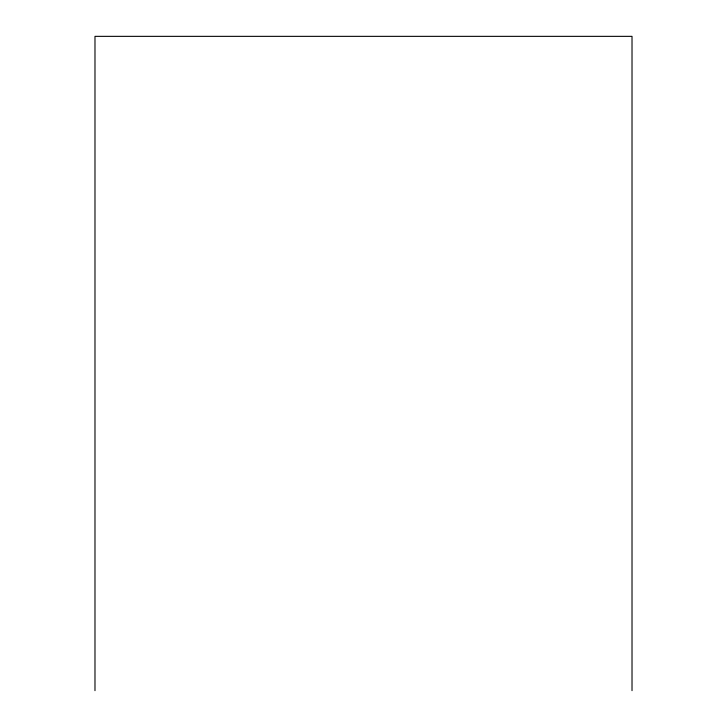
<?xml version="1.0" encoding="UTF-8"?>
<svg xmlns="http://www.w3.org/2000/svg" width="727" height="727" viewBox="0 0 727 727"><rect width="100%" height="100%" fill="white"/><g stroke="black" fill="none" stroke-linecap="round" stroke-linejoin="round"><path stroke-width="1.09" d="M632.017 690.65L632.017 36.35L94.983 36.35L94.983 690.65"/></g></svg>
